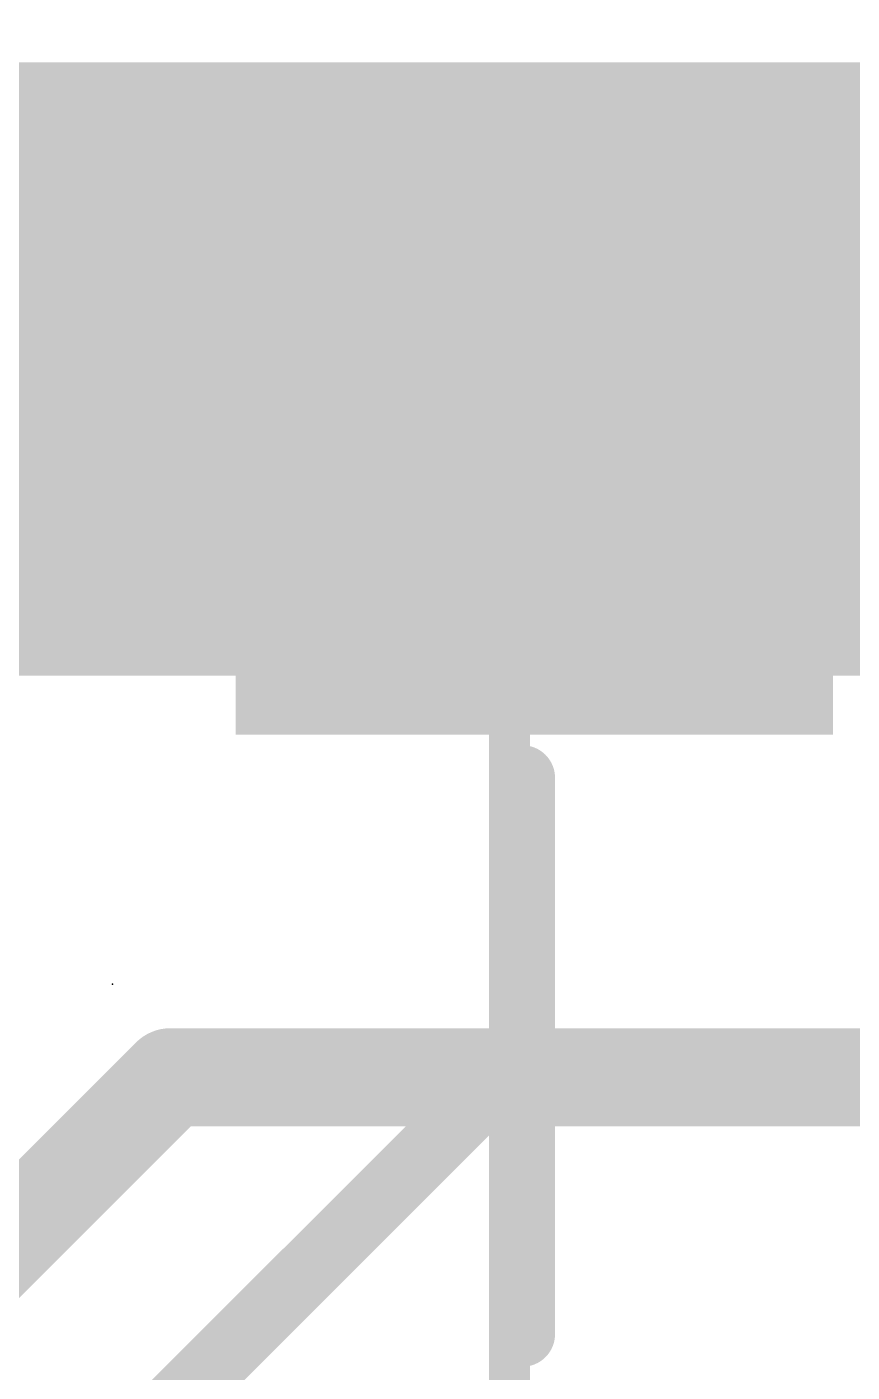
# Model space of a CAD drawing. Extents: x -42 to 65, y -18 to 21.
# Drawn here: x 9.892 to 12.454, y 3.235 to 7.413 of the extents above; entities that cross this region are included whole.
import ezdxf

# ---------------------------------------------------------------- set-up
doc = ezdxf.new("R2010")
doc.units = 0
for name, color, linetype in [('1', 12, 'CONTINUOUS'), ('16', 132, 'CONTINUOUS'), ('21', 53, 'CONTINUOUS'), ('24', 53, 'CONTINUOUS'), ('29', 253, 'CONTINUOUS'), ('31', 253, 'CONTINUOUS'), ('39', 12, 'CONTINUOUS'), ('51', 53, 'CONTINUOUS')]:
    doc.layers.add(name, color=color, linetype=linetype)

# ---------------------------------------------------------------- blocks, each defined once
blk = doc.blocks.new('RECT')
blk.add_solid([(-0.5, -0.5), (0.5, -0.5), (-0.5, 0.5), (0.5, 0.5)])

msp = doc.modelspace()

# ---------------------------------------------------------------- linework, layer by layer
at = {"layer": '1', "const_width": 0.3048}
for points in [[(9.558, 5.7861), (11.4367, 5.7861)], [(11.4367, 5.7861), (11.467, 5.8164)], [(8.7784, 2.591), (10.3378, 4.1504)], [(10.3378, 4.1504), (16.1696, 4.1504)]]:
    msp.add_lwpolyline(points, dxfattribs=at)
at = {"layer": '1', "const_width": 0.1524}
for points in [[(11.5209, 5.7625, 1), (11.4131, 5.8703)], [(11.4367, 5.7099, 1), (11.4367, 5.8623)], [(11.3828, 5.84, 1), (11.4906, 5.7322)], [(10.3378, 4.2266, 1), (10.3378, 4.0742)], [(10.3917, 4.0965, 1), (10.2839, 4.2042)]]:
    msp.add_lwpolyline(points, format="xyb", dxfattribs=at)
at = {"layer": '16', "const_width": 1.905}
msp.add_lwpolyline([(16.51, 6.35), (1.27, 6.35)], dxfattribs=at)
at = {"layer": '21', "const_width": 0.2032}
for points in [[(6.4516, 6.8275), (11.4021, 6.8275)], [(11.4021, 6.8275), (11.4021, 6.5964)], [(11.43, 5.08), (11.43, 4.2164)], [(11.43, 4.2164), (8.89, 1.6764)], [(11.43, 4.2164), (11.43, 3.3528)]]:
    msp.add_lwpolyline(points, dxfattribs=at)
at = {"layer": '21', "const_width": 0.1016}
for points in [[(11.4529, 6.8275, 1), (11.3513, 6.8275)], [(11.4021, 6.7767, 1), (11.4021, 6.8783)], [(11.3513, 6.5964, 1), (11.4529, 6.5964)], [(11.4808, 5.08, 1), (11.3792, 5.08)], [(11.4808, 4.2164, 1), (11.3792, 4.2164)], [(11.4659, 4.1805, 1), (11.3941, 4.2523)], [(11.3792, 4.2164, 1), (11.4808, 4.2164)], [(11.3792, 3.3528, 1), (11.4808, 3.3528)]]:
    msp.add_lwpolyline(points, format="xyb", dxfattribs=at)
at = {"layer": '24'}
msp.add_point((10.1575, 4.4399), dxfattribs=at)
at = {"layer": '39', "const_width": 0.127}
msp.add_lwpolyline([(15.24, 7.366, 1), (15.24, 12.954, 1), (15.24, 7.366)], format="xyb", dxfattribs=at)
at = {"layer": '51', "const_width": 0.127}
for points in [[(11.39, 6.7164), (6.39, 6.7164)], [(11.39, 1.7164), (11.39, 6.7164)]]:
    msp.add_lwpolyline(points, dxfattribs=at)
at = {"layer": '51', "const_width": 0.0635}
for points in [[(11.4218, 6.7164, 1), (11.3582, 6.7164)], [(11.39, 6.6847, 1), (11.39, 6.7481)]]:
    msp.add_lwpolyline(points, format="xyb", dxfattribs=at)

# ---------------------------------------------------------------- block references
at = {"layer": '1', "xscale": 1.651}
msp.add_blockref('RECT', (11.467, 5.8164), dxfattribs=at)
at = {"layer": '29', "xscale": 1.8542, "yscale": 1.2032}
msp.add_blockref('RECT', (11.467, 5.8164), dxfattribs=at)
at = {"layer": '31', "xscale": 1.651}
msp.add_blockref('RECT', (11.467, 5.8164), dxfattribs=at)

doc.saveas('drawing.dxf')
